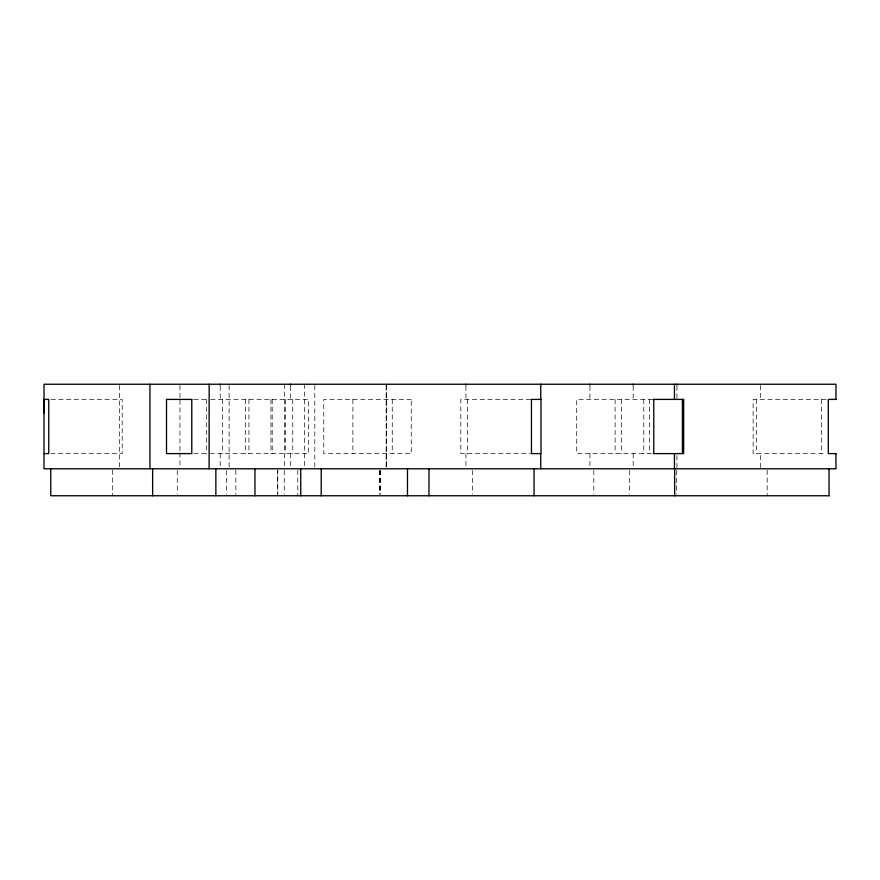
<?xml version="1.0" encoding="UTF-8"?>
<svg xmlns="http://www.w3.org/2000/svg" width="880" height="880" viewBox="0 0 880 880"><rect width="100%" height="100%" fill="white"/><g stroke="black" fill="none" stroke-linecap="round" stroke-linejoin="round"><path stroke-width="0.66" stroke-dasharray="4.4 3.3" d="M760.43 467.522L760.485 453.607M119.548 385.506L119.548 467.522M51.04 399.41L122.177 399.41L122.177 453.607L51.04 453.607M193.864 399.41L208.879 399.41M210.672 399.41L308.605 399.41L308.605 453.607L210.672 453.607M530.662 399.41L460.834 399.41L460.834 453.607L530.662 453.607M652.531 399.41L576.708 399.41L576.708 453.607L652.531 453.607M826.045 399.41L753.126 399.41L753.126 453.607L826.045 453.607M193.864 453.607L208.879 453.607M760.43 385.506L760.485 399.41M821.315 399.41L821.315 453.607M767.173 470.129L767.173 495.759M756.404 399.41L756.404 453.607M676.929 386.133L676.929 398.464M676.929 455.51L676.929 467.83M676.709 470.47L676.709 494.076M649.352 399.41L649.352 453.607M643.786 399.41L643.786 453.607M633.16 386.133L633.16 399.41M633.16 453.607L633.16 467.83M629.299 470.47L629.299 494.076M621.555 399.41L621.555 453.607M615.109 399.41L615.109 453.607M593.802 470.47L593.802 494.076M589.93 386.133L589.93 399.41M589.93 453.607L589.93 467.83M472.626 470.47L472.626 494.076M467.478 399.41L467.478 453.607M465.938 386.133L465.938 399.41M465.938 453.607L465.938 467.83M392.26 399.41L392.26 453.607M386.672 385.561L386.672 467.456M386.419 384.241L386.419 467.456M386.144 385.561L386.144 467.456M380.237 470.47L380.237 494.076M380.006 470.47L380.006 494.076M379.764 470.47L379.764 494.076M352.891 399.41L352.891 453.607M314.809 385.561L314.809 467.456M304.546 384.241L304.546 467.423M297.803 470.129L297.803 495.759M292.754 399.41L292.754 453.607M290.543 386.133L290.543 399.41M290.543 453.607L290.543 467.83M285.318 399.41L285.318 453.607M284.471 384.241L284.482 467.423M284.251 470.47L284.251 494.076M272.206 399.41L272.206 453.607M270.941 399.41L270.941 453.607M248.93 399.41L248.93 453.607M245.355 399.41L245.355 453.607M235.851 470.129L235.851 494.417M229.108 385.605L229.108 467.423M226.512 470.47L226.512 494.076M222.618 399.41L222.618 453.607M220.22 386.133L220.22 399.41M220.22 453.607L220.22 467.83M206.305 399.41L206.305 453.607M179.949 385.561L179.949 398.772M179.949 400.092L179.949 451.605M179.949 452.925L179.949 467.456M177.265 470.47L177.265 494.076M112.695 470.129L112.695 495.759M277.728 470.129L277.75 494.417L277.75 470.129M411.257 399.41L323.774 399.41L323.774 453.607L411.257 453.607L411.257 399.41"/><path stroke-width="1.32" d="M44 412.962L44 384.241L836 384.241L835.912 399.41M215.864 495.759L215.864 468.787M653.158 399.41L683.661 399.41L683.661 453.607L653.158 453.607M835.989 399.41L828.289 399.41L828.289 453.607L835.989 453.607M44 453.607L48.752 453.607L48.752 399.41L44 399.41L44 468.787L836 468.787L835.912 453.607M829.257 495.759L50.765 495.759L50.765 468.787M829.026 468.787L829.026 495.759M682.407 399.41L682.407 453.607M676.929 384.241L676.929 385.187M674.674 468.787L674.674 495.759M674.454 384.241L674.454 399.41M674.454 453.607L674.454 468.787M653.785 399.41L653.785 453.607M633.16 384.241L633.16 385.187M589.93 384.241L589.93 385.187M540.76 384.241L540.76 399.41M540.76 453.607L540.76 468.787M534.061 468.787L534.061 495.759M465.938 384.241L465.938 385.187M428.978 468.787L428.978 495.759M407.484 468.787L407.484 495.759M321.233 468.787L321.189 495.759M300.751 468.787L300.751 495.759M290.543 384.241L290.543 385.187M254.947 468.787L254.947 495.759M220.22 384.241L220.22 385.187M209.154 384.241L209.121 468.787M152.636 468.787L152.636 495.759M149.952 384.241L149.952 468.787M191.785 399.41L166.507 399.41L166.507 453.607L191.785 453.607L191.785 399.41M540.991 399.41L531.443 399.41L531.443 453.607L540.991 453.607L540.991 399.41"/></g></svg>
